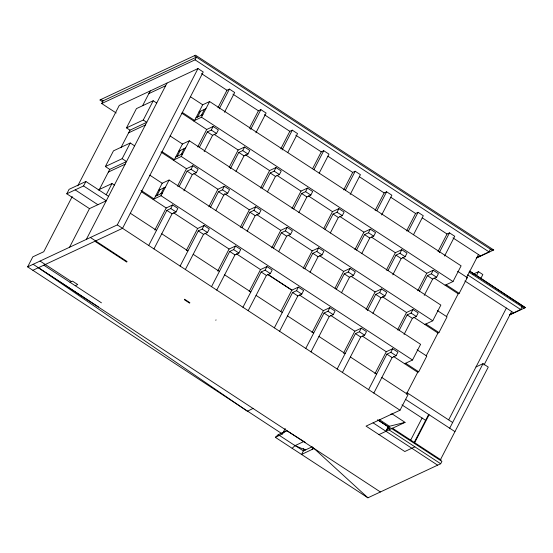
<?xml version="1.0" encoding="UTF-8"?>
<svg xmlns="http://www.w3.org/2000/svg" width="553" height="553" viewBox="0 0 553 553"><rect width="100%" height="100%" fill="white"/><g stroke="black" fill="none" stroke-linecap="round" stroke-linejoin="round"><path stroke-width="0.83" d="M101.724 103.535L103.121 100.833L196.46 57.125L195.057 59.835L101.724 103.535L116.178 112.978M285.21 428.485L282.376 433.981L27.65 266.871L32.827 256.841L43.756 251.726L72.222 196.571M66.782 193.799L83.558 185.946L106.259 200.78L89.482 208.633L66.782 193.799L69.084 189.34L85.86 181.488L108.561 196.322M77.759 185.849L119.268 105.423L197.995 68.558L203.234 71.987L122.545 228.32L32.89 270.293M83.558 185.946L85.86 181.488M45.042 264.984L45.298 264.486M105.374 166.543L122.151 158.69L126.513 161.538L109.736 169.398L105.374 166.543L113.469 150.851L130.245 142.992L134.614 145.847M126.499 127.874L143.275 120.022L146.766 122.303L129.99 130.155L126.499 127.874L136.439 108.616L153.216 100.757L156.706 103.038M69.554 247.253L89.482 208.633M99.125 189.956L109.736 169.398M120.913 147.741L129.99 130.155M142.646 105.63L150.243 90.92M122.151 158.69L130.245 142.992M143.275 120.022L153.216 100.757M106.204 194.78L112.003 183.541L114.36 185.082M86.33 239.394L167.02 83.068M95.628 240.921L95.31 241.537L126.748 262.074L127.038 261.514L90.388 237.493M27.65 266.871L117.305 224.891L197.995 68.558M404.609 363.715L412.503 360.017L420.605 344.319L169.1 180.022L162.195 183.257L154.093 198.949L140.994 190.391M424.863 324.473L432.757 320.781L440.859 305.083L189.354 140.78L182.449 144.015L174.347 159.713L161.939 151.605M445.11 285.237L453.011 281.539L461.105 265.848L209.608 101.545L202.702 104.78L194.601 120.471L182.186 112.37M156.955 195.582L159.99 189.693M177.209 156.34L180.243 150.457M197.462 117.105L200.497 111.222M160.902 193.73L163.937 187.847M181.156 154.494L184.19 148.612M201.41 115.259L204.444 109.37M153.105 199.412L160.999 195.714L169.1 180.022M173.359 160.176L181.253 156.478L189.354 140.78M193.612 120.934L201.506 117.236L209.608 101.545M154.84 229.993L166.204 207.969L172.619 204.963L177.859 208.391L176.02 211.958L172.073 213.804L153.948 248.912M177.444 186.195L186.458 168.734L192.873 165.727L198.112 169.149L196.274 172.716L192.326 174.568L183.921 190.84M197.698 146.96L206.711 129.492L213.126 126.492L218.366 129.914L216.52 133.48L212.573 135.326L204.175 151.605M217.944 107.724L226.965 90.257L229.433 89.102L234.672 92.524L224.477 112.266M148.716 245.477L166.833 210.382L170.78 208.529L172.619 204.963M179.068 186.679L187.087 171.14L191.034 169.294L192.873 165.727M199.315 147.444L207.334 131.904L211.281 130.059L213.126 126.492M219.237 108.844L229.433 89.102M186.278 250.53L197.642 228.507L204.057 225.506L209.297 228.928L207.458 232.495L203.511 234.341L185.359 269.505M208.882 206.739L217.896 189.271L224.311 186.264L229.55 189.686L227.712 193.253L223.765 195.105L215.739 210.638M229.136 167.497L238.149 150.029L244.564 147.029L249.804 150.451L247.958 154.017L244.011 155.863L235.993 171.402M249.382 128.261L258.403 110.794L260.871 109.639L266.111 113.061L255.915 132.803M180.126 266.076L198.271 230.919L202.218 229.073L204.057 225.506M210.499 207.216L218.525 191.684L222.472 189.831L224.311 186.264M230.373 168.72L238.772 152.441L242.719 150.596L244.564 147.029M250.675 129.381L260.871 109.639M217.716 271.067L229.08 249.044L235.495 246.044L240.735 249.465L238.896 253.032L234.949 254.878L216.769 290.104M240.32 227.276L249.334 209.808L255.749 206.801L260.988 210.223L259.15 213.79L255.196 215.642L247.177 231.175M260.574 188.034L269.588 170.566L276.002 167.566L281.242 170.988L279.396 174.554L275.449 176.4L267.431 191.939M280.82 148.798L289.841 131.331L292.302 130.176L297.542 133.598L287.747 152.587M211.529 286.668L229.709 251.456L233.656 249.61L235.495 246.044M241.938 227.753L249.956 212.221L253.91 210.368L255.749 206.801M262.191 188.518L270.21 172.978L274.157 171.133L276.002 167.566M282.113 149.918L292.302 130.176M215.822 320.27L216.029 319.862M249.154 291.604L260.518 269.581L266.933 266.581L272.173 270.002L270.334 273.569L266.387 275.415L248.173 310.696M271.758 247.813L280.772 230.345L287.187 227.338L292.426 230.767L290.581 234.334L286.634 236.179L278.615 251.719M292.005 208.571L301.026 191.103L307.44 188.103L312.68 191.525L310.834 195.091L306.887 196.944L298.869 212.476M312.652 168.575L321.279 151.868L323.74 150.713L328.98 154.135L319.185 173.124M242.94 307.261L261.147 271.993L265.094 270.147L266.933 266.581M273.376 248.29L281.394 232.758L285.348 230.905L287.187 227.338M293.629 209.055L301.648 193.515L305.595 191.67L307.44 188.103M313.945 169.702L323.74 150.713M280.834 311.45L291.811 290.187L298.371 287.118L303.611 290.539L301.772 294.106L297.825 295.952L279.583 331.288M303.196 268.35L312.21 250.882L318.625 247.875L323.864 251.304L322.019 254.871L318.072 256.716L310.053 272.256M323.837 228.354L332.464 211.647L338.878 208.64L344.118 212.062L342.272 215.629L338.325 217.481L330.307 233.013M343.696 189.873L352.71 172.405L355.178 171.25L360.418 174.672L350.229 194.421M274.35 327.86L292.585 292.53L296.532 290.684L298.371 287.118M304.814 268.827L312.832 253.295L316.779 251.442L318.625 247.875M325.067 229.592L333.086 214.052L337.033 212.207L338.878 208.64M345.383 190.239L355.178 171.25M312.023 332.685L323.394 310.655L329.809 307.655L335.049 311.076L333.21 314.643L329.256 316.496L310.993 351.888M335.021 288.127L343.648 271.419L350.063 268.419L355.303 271.841L353.457 275.408L349.51 277.253L341.491 292.793M354.881 249.652L363.902 232.184L370.316 229.177L375.556 232.599L373.71 236.166L369.763 238.018L361.745 253.551M375.134 210.41L384.148 192.942L386.616 191.787L391.856 195.209L381.667 214.958M305.761 348.452L324.023 313.067L327.97 311.221L329.809 307.655M336.252 289.371L344.27 273.832L348.217 271.986L350.063 268.419M356.505 250.129L364.524 234.596L368.471 232.744L370.316 229.177M376.821 210.776L386.616 191.787M343.461 353.222L354.832 331.199L361.247 328.192L366.487 331.613L364.648 335.18L360.694 337.033L342.404 372.48M366.065 309.424L375.086 291.956L381.501 288.956L386.741 292.378L384.895 295.945L380.948 297.791L372.929 313.33M386.319 270.189L395.34 252.721L401.748 249.714L406.987 253.136L405.149 256.703L401.202 258.555L392.803 274.827M406.573 230.947L415.586 213.479L418.054 212.324L423.294 215.746L413.499 234.735M337.164 369.045L355.455 333.604L359.409 331.759L361.247 328.192M367.31 310.648L375.708 294.369L379.655 292.523L381.501 288.956M387.943 270.666L395.962 255.133L399.909 253.281L401.748 249.714M408.259 231.313L418.054 212.324M312.327 446.72L303.383 450.909L301.551 454.455L314.083 448.497L367.918 497.811L440.679 463.746L441.895 461.389L390.916 428.084M312.099 449.437L313.171 447.37M374.899 373.759L386.27 351.736L392.685 348.729L397.925 352.15L396.079 355.717L392.132 357.57L373.849 393.059M397.503 329.961L406.524 312.493L412.939 309.493L418.179 312.915L416.333 316.482L412.386 318.328L404.07 334.441M417.757 290.726L426.771 273.258L433.186 270.251L438.425 273.673L436.587 277.247L432.64 279.092L424.241 295.371M438.011 251.484L447.024 234.016L449.492 232.861L454.732 236.283L444.543 256.032M368.575 389.644L386.893 354.148L390.84 352.296L392.685 348.729M399.128 330.445L407.146 314.906L411.093 313.06L412.939 309.493M419.381 291.203L427.4 275.671L431.347 273.818L433.186 270.251M439.303 252.61L449.492 232.861M388.337 428.492L389.492 426.252L405.059 422.374L392.146 413.907L390.508 414.315M406.337 394.296L417.709 372.273L418.697 371.81L426.792 356.111L417.142 349.807M426.197 355.814L437.962 333.03L438.944 332.567L447.045 316.876L437.395 310.572M446.451 316.579L458.209 293.795L459.197 293.332L467.299 277.634L457.649 271.329M478.463 254.553L466.31 278.097L467.299 277.634M414.861 446.81L404.796 451.525L366.058 426.121L400.019 410.222L408.059 394.642L381.86 377.526M480.916 278.29L476.534 275.422L478.463 271.675L482.852 274.544L480.916 278.29L525.35 307.641L509.403 315.106M476.658 257.663L489.018 251.871L490.421 249.168M410.679 440.126L422.077 418.033M414.156 442.538L428.312 415.116L429.093 414.75L414.543 442.932M448.746 419.755L506.389 308.076M449.7 428.209L483.025 363.653L488.264 367.074L440.395 459.82M484.013 365.008L511.629 311.505M509.783 314.616L520.65 309.528L522.046 306.818M367.918 497.811L275.353 437.34L278.235 434.651L286.758 430.663L305.152 442.31M292.157 448.317L295.039 445.628L303.562 441.64M282.756 433.234L286.758 430.663M253.011 408.453L247.391 411.259L38.392 267.721L380.395 491.97M275.353 437.34L282.376 433.981M148.861 93.595L165.637 85.743M128.607 132.831L145.384 124.978M199.018 111.913L205.923 108.678M195.976 117.796L202.889 114.561M108.353 172.073L125.13 164.213M178.764 151.149L185.67 147.914M98.275 189.969L112.003 183.541M175.73 157.038L182.635 153.803M158.511 190.391L165.423 187.156M155.476 196.274L162.382 193.038M70.017 282.293L72.484 281.138L77.724 284.56L75.256 285.714M476.244 258.168L493.725 249.984L195.541 55.189L99.817 100.01L102.706 101.897M473.126 274.17L478.463 271.675M476.009 366.936L483.025 363.653M387.148 429.045L390.197 427.614L389.036 429.875L440.679 463.746M378.971 434.589L405.059 422.374M389.347 426.536L388.303 426.812L385.98 431.305L388.31 426.812L389.499 426.259L379.455 419.672M492.066 249.5L493.725 249.984M470.071 271.336L476.534 275.422M194.345 55.749L492.529 250.544M195.057 59.835L489.018 251.871M201.472 73.604L226.965 90.257M232.91 94.141L258.403 110.794M264.348 114.678L289.841 131.331M295.786 135.215L321.279 151.868M327.929 156.216L352.71 172.405M359.367 176.753L384.148 192.942M390.805 197.29L415.586 213.479M422.243 217.827L447.024 234.016M452.976 237.901L480.481 255.873M469.352 271.06L525.35 307.641M468.951 272.131L524.154 308.201M467.52 274.82L520.65 309.528M190.287 96.671L202.702 104.78M464.893 280.972L513.633 312.811M201.506 117.236L453.011 281.539M211.281 130.059L216.52 133.48M242.719 150.596L247.958 154.017M274.157 171.133L279.396 174.554M305.595 191.67L310.834 195.091M337.033 212.207L342.272 215.629M368.471 232.744L373.71 236.166M399.909 253.281L405.149 256.703M431.347 273.818L436.587 277.247M446.098 284.774L459.197 293.332M181.889 113.282L206.711 129.492M214.073 134.303L238.149 150.029M245.511 154.84L269.588 170.566M276.949 175.377L301.026 191.103M308.387 195.914L332.464 211.647M339.825 216.451L363.902 232.184M371.263 236.995L395.34 252.721M402.702 257.532L426.771 273.258M434.084 278.028L458.209 293.795M207.334 131.904L212.573 135.326M238.772 152.441L244.011 155.863M270.21 172.978L275.449 176.4M301.648 193.515L306.887 196.944M333.086 214.052L338.325 217.481M364.524 234.596L369.763 238.018M395.962 255.133L401.202 258.555M427.4 275.671L432.64 279.092M170.041 135.907L182.449 144.015M101.012 99.45L103.121 100.833M181.253 156.478L432.757 320.781M191.034 169.294L196.274 172.716M222.472 189.831L227.712 193.253M253.91 210.368L259.15 213.79M285.348 230.905L290.581 234.334M316.779 251.442L322.019 254.871M348.217 271.986L353.457 275.408M379.655 292.523L384.895 295.945M411.093 313.06L416.333 316.482M425.845 324.017L438.944 332.567M160.951 152.068L186.458 168.734M193.82 173.538L217.896 189.271M224.553 193.619L249.334 209.808M256.696 214.619L280.772 230.345M288.134 235.156L312.21 250.882M319.572 255.693L343.648 271.419M351.01 276.23L375.086 291.956M382.448 296.767L406.524 312.493M413.831 317.27L437.962 333.03M187.087 171.14L192.326 174.568M218.525 191.684L223.765 195.105M249.956 212.221L255.196 215.642M281.394 232.758L286.634 236.179M312.832 253.295L318.072 256.716M344.27 273.832L349.51 277.253M375.708 294.369L380.948 297.791M407.146 314.906L412.386 318.328M149.787 175.149L162.195 183.257M160.999 195.714L412.503 360.017M170.78 208.529L176.02 211.958M202.218 229.073L207.458 232.495M233.656 249.61L238.896 253.032M265.094 270.147L270.334 273.569M296.532 290.684L301.772 294.106M327.97 311.221L333.21 314.643M359.409 331.759L364.648 335.18M390.84 352.296L396.079 355.717M405.598 363.252L418.697 371.81M141.388 191.753L166.204 207.969M173.573 212.781L197.642 228.507M205.004 233.318L229.08 249.044M236.442 253.855L260.518 269.581M267.88 274.392L291.956 290.118M299.318 294.929L323.394 310.655M330.756 315.466L354.832 331.199M362.194 336.003L386.27 351.736M393.577 356.505L417.709 372.273M267.735 274.461L291.811 290.187M166.833 210.382L172.073 213.804M198.271 230.919L203.511 234.341M229.709 251.456L234.949 254.878M261.147 271.993L266.387 275.415M292.585 292.53L297.825 295.952M324.023 313.067L329.256 316.496M355.455 333.604L360.694 337.033M386.893 354.148L392.132 357.57M406.856 392.595L452.644 422.513M130.321 213.244L156.52 230.359M161.759 233.781L187.958 250.896M193.197 254.318L219.396 271.433M224.636 274.855L250.834 291.97M256.074 295.392L282.272 312.507M287.512 315.929L313.71 333.044M318.95 336.466L345.148 353.581M350.388 357.003L376.586 374.118M405.397 399.266L454.939 431.63M75.167 189.873L97.874 204.707M401.976 404.9L425.623 420.342M117.305 224.891L400.019 410.222M392.367 428.133L441.19 460.027M377.54 419.775L388.303 426.812L378.266 420.225M40.058 261.064L71.496 281.601M43.818 265.177L101.455 302.83M33.152 264.299L98.427 306.943M303.189 448.566L305.36 449.983L295.039 445.628L278.235 434.651M294.708 445.241L303.383 450.909M373.068 422.838L437.63 465.17M184.619 299.27L184.384 299.726L189.624 303.155L189.852 302.705L184.619 299.27"/></g></svg>
